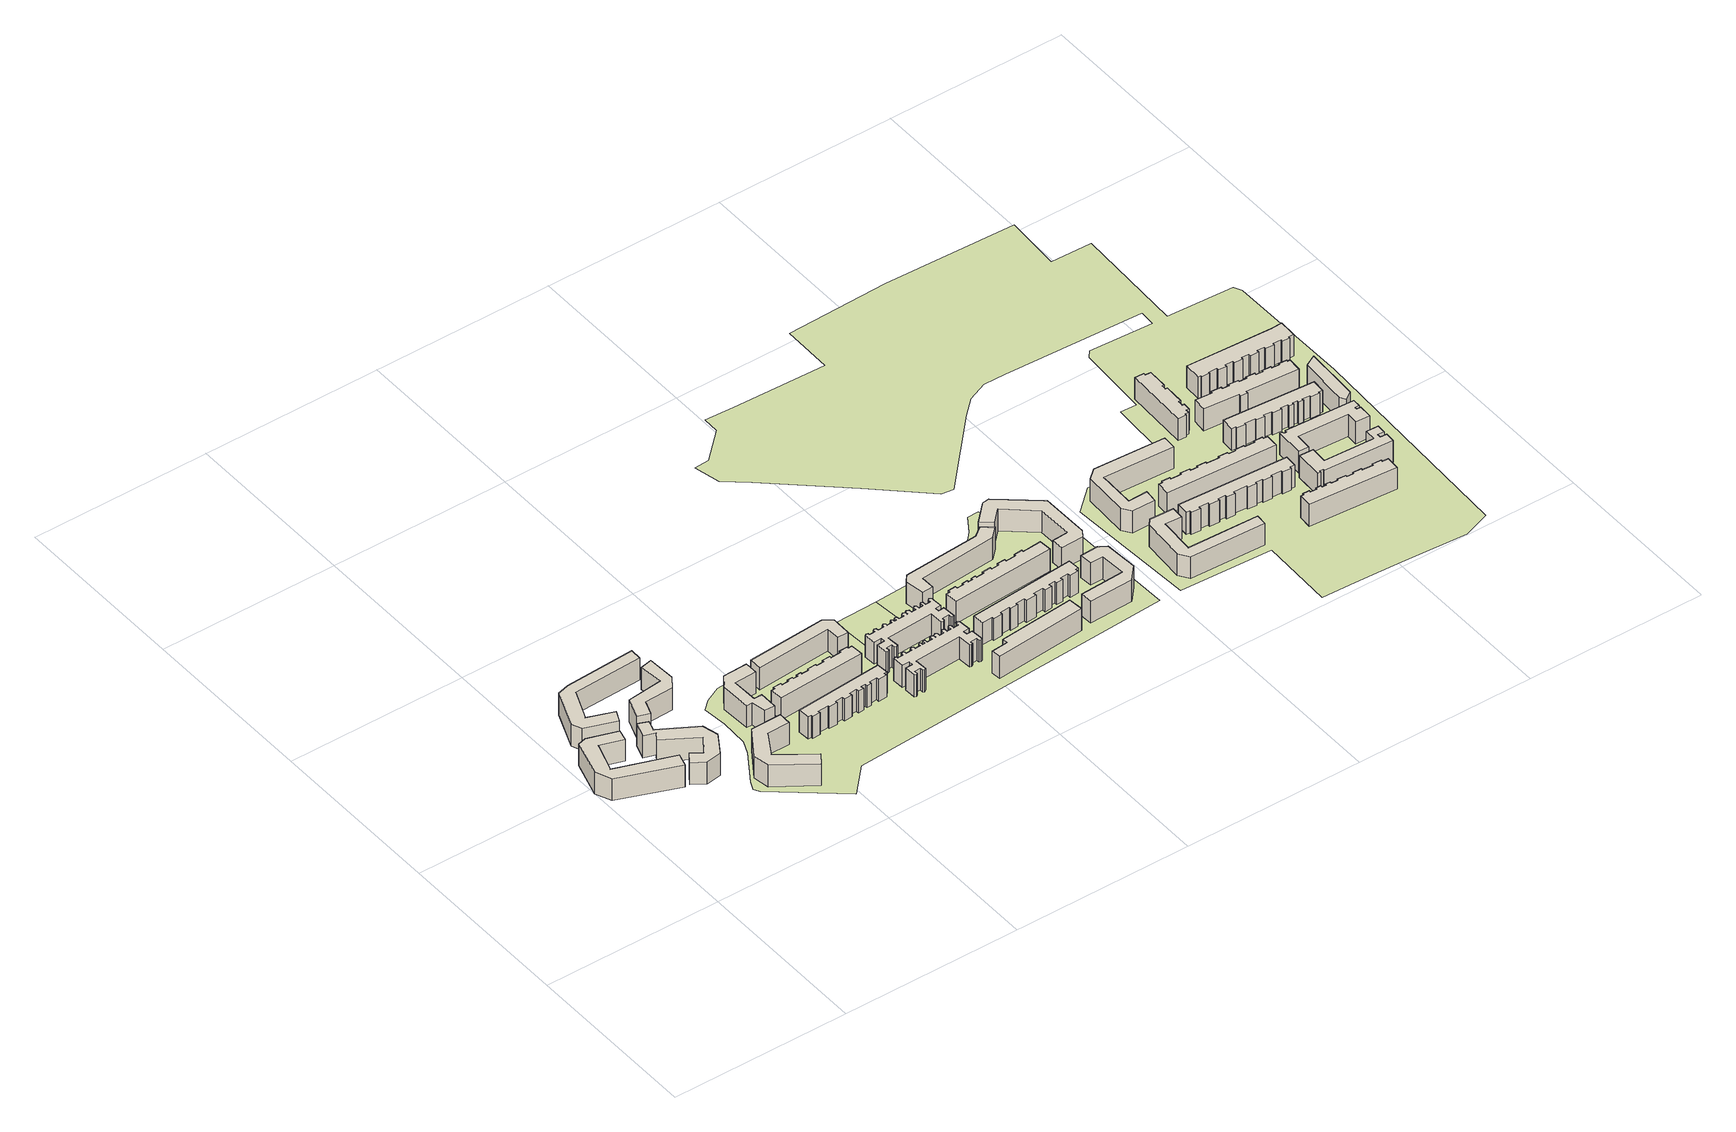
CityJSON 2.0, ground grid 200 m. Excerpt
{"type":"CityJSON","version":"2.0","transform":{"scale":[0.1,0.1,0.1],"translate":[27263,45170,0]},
"CityObjects":{
"building1":{"type":"Building","attributes":{"class":"1000","function":"1000","usage":"1000","roofType":"1000","measuredHeight":27,"storeysAboveGround":9,"storeysBelowGround":0,"landuse":"residential"},"geometry":[{"type":"Solid","lod":"1","boundaries":[[[[0,1,2,3]],[[3,2,4,5]],[[5,4,6,7]],[[7,6,8,9]],[[9,8,10,11]],[[11,10,12,13]],[[13,12,14,15]],[[15,14,16,17]],[[17,16,18,19]],[[19,18,1,0]],[[3,5,7,9,11,13,15,17,19,0]],[[1,18,16,14,12,10,8,6,4,2]]]]}]},
"building2":{"type":"Building","attributes":{"class":"1000","function":"1000","usage":"1000","roofType":"1000","measuredHeight":27,"storeysAboveGround":9,"storeysBelowGround":0,"landuse":"residential"},"geometry":[{"type":"Solid","lod":"1","boundaries":[[[[20,21,22,23]],[[23,22,24,25]],[[25,24,26,27]],[[27,26,28,29]],[[29,28,30,31]],[[31,30,32,33]],[[33,32,34,35]],[[35,34,36,37]],[[37,36,38,39]],[[39,38,40,41]],[[41,40,42,43]],[[43,42,44,45]],[[45,44,46,47]],[[47,46,21,20]],[[23,25,27,29,31,33,35,37,39,41,43,45,47,20]],[[21,46,44,42,40,38,36,34,32,30,28,26,24,22]]]]}]},
"building3":{"type":"Building","attributes":{"class":"1000","function":"1000","usage":"1000","roofType":"1000","measuredHeight":27,"storeysAboveGround":9,"storeysBelowGround":0,"landuse":"residential"},"geometry":[{"type":"Solid","lod":"1","boundaries":[[[[48,49,50,51]],[[51,50,52,53]],[[53,52,54,55]],[[55,54,56,57]],[[57,56,58,59]],[[59,58,60,61]],[[61,60,62,63]],[[63,62,64,65]],[[65,64,66,67]],[[67,66,49,48]],[[51,53,55,57,59,61,63,65,67,48]],[[49,66,64,62,60,58,56,54,52,50]]]]}]},
"building4":{"type":"Building","attributes":{"class":"1000","function":"1000","usage":"1000","roofType":"1000","measuredHeight":27,"storeysAboveGround":9,"storeysBelowGround":0,"landuse":"residential"},"geometry":[{"type":"Solid","lod":"1","boundaries":[[[[68,69,70,71]],[[71,70,72,73]],[[73,72,74,75]],[[75,74,76,77]],[[77,76,78,79]],[[79,78,80,81]],[[81,80,82,83]],[[83,82,84,85]],[[85,84,69,68]],[[71,73,75,77,79,81,83,85,68]],[[69,84,82,80,78,76,74,72,70]]]]}]},
"building5":{"type":"Building","attributes":{"class":"1000","function":"1000","usage":"1000","roofType":"1000","measuredHeight":27,"storeysAboveGround":9,"storeysBelowGround":0,"landuse":"residential"},"geometry":[{"type":"Solid","lod":"1","boundaries":[[[[86,87,88,89]],[[89,88,90,91]],[[91,90,92,93]],[[93,92,94,95]],[[95,94,96,97]],[[97,96,98,99]],[[99,98,100,101]],[[101,100,102,103]],[[103,102,87,86]],[[89,91,93,95,97,99,101,103,86]],[[87,102,100,98,96,94,92,90,88]]]]}]},
"building6":{"type":"Building","attributes":{"class":"1000","function":"1000","usage":"1000","roofType":"1000","measuredHeight":27,"storeysAboveGround":9,"storeysBelowGround":0,"landuse":"residential"},"geometry":[{"type":"Solid","lod":"1","boundaries":[[[[104,105,106,107]],[[107,106,108,109]],[[109,108,110,111]],[[111,110,112,113]],[[113,112,114,115]],[[115,114,116,117]],[[117,116,118,119]],[[119,118,120,121]],[[121,120,122,123]],[[123,122,124,125]],[[125,124,105,104]],[[107,109,111,113,115,117,119,121,123,125,104]],[[105,124,122,120,118,116,114,112,110,108,106]]]]}]},
"building7":{"type":"Building","attributes":{"class":"1000","function":"1000","usage":"1000","roofType":"1000","measuredHeight":27,"storeysAboveGround":9,"storeysBelowGround":0,"landuse":"residential"},"geometry":[{"type":"Solid","lod":"1","boundaries":[[[[126,127,128,129]],[[129,128,130,131]],[[131,130,132,133]],[[133,132,134,135]],[[135,134,136,137]],[[137,136,138,139]],[[139,138,140,141]],[[141,140,142,143]],[[143,142,144,145]],[[145,144,146,147]],[[147,146,148,149]],[[149,148,150,151]],[[151,150,152,153]],[[153,152,154,155]],[[155,154,156,157]],[[157,156,158,159]],[[159,158,160,161]],[[161,160,162,163]],[[163,162,164,165]],[[165,164,166,167]],[[167,166,168,169]],[[169,168,170,171]],[[171,170,172,173]],[[173,172,174,175]],[[175,174,176,177]],[[177,176,178,179]],[[179,178,180,181]],[[181,180,127,126]],[[129,131,133,135,137,139,141,143,145,147,149,151,153,155,157,159,161,163,165,167,169,171,173,175,177,179,181,126]],[[127,180,178,176,174,172,170,168,166,164,162,160,158,156,154,152,150,148,146,144,142,140,138,136,134,132,130,128]]]]}]},
"building8":{"type":"Building","attributes":{"class":"1000","function":"1000","usage":"1000","roofType":"1000","measuredHeight":27,"storeysAboveGround":9,"storeysBelowGround":0,"landuse":"residential"},"geometry":[{"type":"Solid","lod":"1","boundaries":[[[[182,183,184,185]],[[185,184,186,187]],[[187,186,188,189]],[[189,188,190,191]],[[191,190,192,193]],[[193,192,194,195]],[[195,194,196,197]],[[197,196,198,199]],[[199,198,200,201]],[[201,200,202,203]],[[203,202,204,205]],[[205,204,206,207]],[[207,206,208,209]],[[209,208,210,211]],[[211,210,212,213]],[[213,212,214,215]],[[215,214,216,217]],[[217,216,218,219]],[[219,218,220,221]],[[221,220,222,223]],[[223,222,224,225]],[[225,224,226,227]],[[227,226,228,229]],[[229,228,230,231]],[[231,230,232,233]],[[233,232,234,235]],[[235,234,236,237]],[[237,236,183,182]],[[185,187,189,191,193,195,197,199,201,203,205,207,209,211,213,215,217,219,221,223,225,227,229,231,233,235,237,182]],[[183,236,234,232,230,228,226,224,222,220,218,216,214,212,210,208,206,204,202,200,198,196,194,192,190,188,186,184]]]]}]},
"building9":{"type":"Building","attributes":{"class":"1000","function":"1000","usage":"1000","roofType":"1000","measuredHeight":27,"storeysAboveGround":9,"storeysBelowGround":0,"landuse":"residential"},"geometry":[{"type":"Solid","lod":"1","boundaries":[[[[238,239,240,241]],[[241,240,242,243]],[[243,242,244,245]],[[245,244,246,247]],[[247,246,248,249]],[[249,248,250,251]],[[251,250,239,238]],[[241,243,245,247,249,251,238]],[[239,250,248,246,244,242,240]]]]}]},
"building10":{"type":"Building","attributes":{"class":"1000","function":"1000","usage":"1000","roofType":"1000","measuredHeight":27,"storeysAboveGround":9,"storeysBelowGround":0,"landuse":"residential"},"geometry":[{"type":"Solid","lod":"1","boundaries":[[[[252,253,254,255]],[[255,254,256,257]],[[257,256,258,259]],[[259,258,260,261]],[[261,260,262,263]],[[263,262,264,265]],[[265,264,266,267]],[[267,266,268,269]],[[269,268,270,271]],[[271,270,272,273]],[[273,272,274,275]],[[275,274,276,277]],[[277,276,278,279]],[[279,278,280,281]],[[281,280,282,283]],[[283,282,284,285]],[[285,284,286,287]],[[287,286,288,289]],[[289,288,290,291]],[[291,290,292,293]],[[293,292,294,295]],[[295,294,296,297]],[[297,296,298,299]],[[299,298,300,301]],[[301,300,302,303]],[[303,302,304,305]],[[305,304,306,307]],[[307,306,308,309]],[[309,308,310,311]],[[311,310,312,313]],[[313,312,314,315]],[[315,314,316,317]],[[317,316,318,319]],[[319,318,320,321]],[[321,320,322,323]],[[323,322,324,325]],[[325,324,326,327]],[[327,326,328,329]],[[329,328,330,331]],[[331,330,332,333]],[[333,332,334,335]],[[335,334,336,337]],[[337,336,338,339]],[[339,338,340,341]],[[341,340,342,343]],[[343,342,344,345]],[[345,344,346,347]],[[347,346,348,349]],[[349,348,350,351]],[[351,350,352,353]],[[353,352,354,355]],[[355,354,356,357]],[[357,356,358,359]],[[359,358,360,361]],[[361,360,362,363]],[[363,362,364,365]],[[365,364,366,367]],[[367,366,368,369]],[[369,368,370,371]],[[371,370,372,373]],[[373,372,374,375]],[[375,374,376,377]],[[377,376,378,379]],[[379,378,380,381]],[[381,380,382,383]],[[383,382,384,385]],[[385,384,386,387]],[[387,386,388,389]],[[389,388,390,391]],[[391,390,392,393]],[[393,392,394,395]],[[395,394,396,397]],[[397,396,398,399]],[[399,398,253,252]],[[255,257,259,261,263,265,267,269,271,273,275,277,279,281,283,285,287,289,291,293,295,297,299,301,303,305,307,309,311,313,315,317,319,321,323,325,327,329,331,333,335,337,339,341,343,345,347,349,351,353,355,357,359,361,363,365,367,369,371,373,375,377,379,381,383,385,387,389,391,393,395,397,399,252]],[[253,398,396,394,392,390,388,386,384,382,380,378,376,374,372,370,368,366,364,362,360,358,356,354,352,350,348,346,344,342,340,338,336,334,332,330,328,326,324,322,320,318,316,314,312,310,308,306,304,302,300,298,296,294,292,290,288,286,284,282,280,278,276,274,272,270,268,266,264,262,260,258,256,254]]]]}]},
"building11":{"type":"Building","attributes":{"class":"1000","function":"1000","usage":"1000","roofType":"1000","measuredHeight":27,"storeysAboveGround":9,"storeysBelowGround":0,"landuse":"residential"},"geometry":[{"type":"Solid","lod":"1","boundaries":[[[[400,401,402,403]],[[403,402,404,405]],[[405,404,406,407]],[[407,406,408,409]],[[409,408,410,411]],[[411,410,412,413]],[[413,412,414,415]],[[415,414,416,417]],[[417,416,418,419]],[[419,418,420,421]],[[421,420,422,423]],[[423,422,424,425]],[[425,424,426,427]],[[427,426,428,429]],[[429,428,430,431]],[[431,430,432,433]],[[433,432,434,435]],[[435,434,436,437]],[[437,436,438,439]],[[439,438,440,441]],[[441,440,442,443]],[[443,442,444,445]],[[445,444,446,447]],[[447,446,448,449]],[[449,448,450,451]],[[451,450,452,453]],[[453,452,454,455]],[[455,454,456,457]],[[457,456,458,459]],[[459,458,460,461]],[[461,460,462,463]],[[463,462,464,465]],[[465,464,466,467]],[[467,466,468,469]],[[469,468,470,471]],[[471,470,472,473]],[[473,472,474,475]],[[475,474,476,477]],[[477,476,478,479]],[[479,478,480,481]],[[481,480,482,483]],[[483,482,484,485]],[[485,484,486,487]],[[487,486,488,489]],[[489,488,490,491]],[[491,490,492,493]],[[493,492,494,495]],[[495,494,496,497]],[[497,496,498,499]],[[499,498,500,501]],[[501,500,502,503]],[[503,502,504,505]],[[505,504,506,507]],[[507,506,508,509]],[[509,508,510,511]],[[511,510,512,513]],[[513,512,514,515]],[[515,514,516,517]],[[517,516,518,519]],[[519,518,520,521]],[[521,520,522,523]],[[523,522,524,525]],[[525,524,526,527]],[[527,526,528,529]],[[529,528,530,531]],[[531,530,532,533]],[[533,532,534,535]],[[535,534,536,537]],[[537,536,538,539]],[[539,538,540,541]],[[541,540,542,543]],[[543,542,544,545]],[[545,544,546,547]],[[547,546,401,400]],[[403,405,407,409,411,413,415,417,419,421,423,425,427,429,431,433,435,437,439,441,443,445,447,449,451,453,455,457,459,461,463,465,467,469,471,473,475,477,479,481,483,485,487,489,491,493,495,497,499,501,503,505,507,509,511,513,515,517,519,521,523,525,527,529,531,533,535,537,539,541,543,545,547,400]],[[401,546,544,542,540,538,536,534,532,530,528,526,524,522,520,518,516,514,512,510,508,506,504,502,500,498,496,494,492,490,488,486,484,482,480,478,476,474,472,470,468,466,464,462,460,458,456,454,452,450,448,446,444,442,440,438,436,434,432,430,428,426,424,422,420,418,416,414,412,410,408,406,404,402]]]]}]},
"building12":{"type":"Building","attributes":{"class":"1000","function":"1000","usage":"1000","roofType":"1000","measuredHeight":27,"storeysAboveGround":9,"storeysBelowGround":0,"landuse":"residential"},"geometry":[{"type":"Solid","lod":"1","boundaries":[[[[548,549,550,551]],[[551,550,552,553]],[[553,552,554,555]],[[555,554,556,557]],[[557,556,558,559]],[[559,558,549,548]],[[551,553,555,557,559,548]],[[549,558,556,554,552,550]]]]}]},
"building13":{"type":"Building","attributes":{"class":"1000","function":"1000","usage":"1000","roofType":"1000","measuredHeight":27,"storeysAboveGround":9,"storeysBelowGround":0,"landuse":"residential"},"geometry":[{"type":"Solid","lod":"1","boundaries":[[[[560,561,562,563]],[[563,562,564,565]],[[565,564,566,567]],[[567,566,568,569]],[[569,568,570,571]],[[571,570,572,573]],[[573,572,574,575]],[[575,574,576,577]],[[577,576,561,560]],[[563,565,567,569,571,573,575,577,560]],[[561,576,574,572,570,568,566,564,562]]]]}]},
"building14":{"type":"Building","attributes":{"class":"1000","function":"1000","usage":"1000","roofType":"1000","measuredHeight":27,"storeysAboveGround":9,"storeysBelowGround":0,"landuse":"residential"},"geometry":[{"type":"Solid","lod":"1","boundaries":[[[[578,579,580,581]],[[581,580,582,583]],[[583,582,584,585]],[[585,584,586,587]],[[587,586,588,589]],[[589,588,590,591]],[[591,590,592,593]],[[593,592,594,595]],[[595,594,596,597]],[[597,596,598,599]],[[599,598,600,601]],[[601,600,602,603]],[[603,602,604,605]],[[605,604,606,607]],[[607,606,608,609]],[[609,608,610,611]],[[611,610,612,613]],[[613,612,614,615]],[[615,614,616,617]],[[617,616,618,619]],[[619,618,620,621]],[[621,620,622,623]],[[623,622,624,625]],[[625,624,626,627]],[[627,626,628,629]],[[629,628,630,631]],[[631,630,632,633]],[[633,632,579,578]],[[581,583,585,587,589,591,593,595,597,599,601,603,605,607,609,611,613,615,617,619,621,623,625,627,629,631,633,578]],[[579,632,630,628,626,624,622,620,618,616,614,612,610,608,606,604,602,600,598,596,594,592,590,588,586,584,582,580]]]]}]},
"building15":{"type":"Building","attributes":{"class":"1000","function":"1000","usage":"1000","roofType":"1000","measuredHeight":27,"storeysAboveGround":9,"storeysBelowGround":0,"landuse":"residential"},"geometry":[{"type":"Solid","lod":"1","boundaries":[[[[634,635,636,637]],[[637,636,638,639]],[[639,638,640,641]],[[641,640,642,643]],[[643,642,644,645]],[[645,644,646,647]],[[647,646,648,649]],[[649,648,650,651]],[[651,650,652,653]],[[653,652,654,655]],[[655,654,656,657]],[[657,656,658,659]],[[659,658,660,661]],[[661,660,662,663]],[[663,662,664,665]],[[665,664,666,667]],[[667,666,668,669]],[[669,668,670,671]],[[671,670,672,673]],[[673,672,674,675]],[[675,674,676,677]],[[677,676,678,679]],[[679,678,680,681]],[[681,680,682,683]],[[683,682,684,685]],[[685,684,686,687]],[[687,686,688,689]],[[689,688,635,634]],[[637,639,641,643,645,647,649,651,653,655,657,659,661,663,665,667,669,671,673,675,677,679,681,683,685,687,689,634]],[[635,688,686,684,682,680,678,676,674,672,670,668,666,664,662,660,658,656,654,652,650,648,646,644,642,640,638,636]]]]}]},
"building16":{"type":"Building","attributes":{"class":"1000","function":"1000","usage":"1000","roofType":"1000","measuredHeight":27,"storeysAboveGround":9,"storeysBelowGround":0,"landuse":"residential"},"geometry":[{"type":"Solid","lod":"1","boundaries":[[[[690,691,692,693]],[[693,692,694,695]],[[695,694,696,697]],[[697,696,698,699]],[[699,698,700,701]],[[701,700,702,703]],[[703,702,704,705]],[[705,704,706,707]],[[707,706,708,709]],[[709,708,691,690]],[[693,695,697,699,701,703,705,707,709,690]],[[691,708,706,704,702,700,698,696,694,692]]]]}]},
"building17":{"type":"Building","attributes":{"class":"1000","function":"1000","usage":"1000","roofType":"1000","measuredHeight":27,"storeysAboveGround":9,"storeysBelowGround":0,"landuse":"residential"},"geometry":[{"type":"Solid","lod":"1","boundaries":[[[[710,711,712,713]],[[713,712,714,715]],[[715,714,716,717]],[[717,716,718,719]],[[719,718,720,721]],[[721,720,722,723]],[[723,722,724,725]],[[725,724,726,727]],[[727,726,728,729]],[[729,728,730,731]],[[731,730,732,733]],[[733,732,711,710]],[[713,715,717,719,721,723,725,727,729,731,733,710]],[[711,732,730,728,726,724,722,720,718,716,714,712]]]]}]},
"building18":{"type":"Building","attributes":{"class":"1000","function":"1000","usage":"1000","roofType":"1000","measuredHeight":27,"storeysAboveGround":9,"storeysBelowGround":0,"landuse":"residential"},"geometry":[{"type":"Solid","lod":"1","boundaries":[[[[734,735,736,737]],[[737,736,738,739]],[[739,738,740,741]],[[741,740,742,743]],[[743,742,744,745]],[[745,744,746,747]],[[747,746,748,749]],[[749,748,750,751]],[[751,750,752,753]],[[753,752,735,734]],[[737,739,741,743,745,747,749,751,753,734]],[[735,752,750,748,746,744,742,740,738,736]]]]}]},
"building19":{"type":"Building","attributes":{"class":"1000","function":"1000","usage":"1000","roofType":"1000","measuredHeight":27,"storeysAboveGround":9,"storeysBelowGround":0,"landuse":"residential"},"geometry":[{"type":"Solid","lod":"1","boundaries":[[[[754,755,756,757]],[[757,756,758,759]],[[759,758,760,761]],[[761,760,762,763]],[[763,762,764,765]],[[765,764,766,767]],[[767,766,768,769]],[[769,768,770,771]],[[771,770,772,773]],[[773,772,755,754]],[[757,759,761,763,765,767,769,771,773,754]],[[755,772,770,768,766,764,762,760,758,756]]]]}]},
"building20":{"type":"Building","attributes":{"class":"1000","function":"1000","usage":"1000","roofType":"1000","measuredHeight":27,"storeysAboveGround":9,"storeysBelowGround":0,"landuse":"residential"},"geometry":[{"type":"Solid","lod":"1","boundaries":[[[[774,775,776,777]],[[777,776,778,779]],[[779,778,780,781]],[[781,780,782,783]],[[783,782,784,785]],[[785,784,786,787]],[[787,786,788,789]],[[789,788,790,791]],[[791,790,792,793]],[[793,792,794,795]],[[795,794,796,797]],[[797,796,798,799]],[[799,798,800,801]],[[801,800,802,803]],[[803,802,804,805]],[[805,804,806,807]],[[807,806,808,809]],[[809,808,810,811]],[[811,810,812,813]],[[813,812,814,815]],[[815,814,816,817]],[[817,816,818,819]],[[819,818,820,821]],[[821,820,822,823]],[[823,822,824,825]],[[825,824,826,827]],[[827,826,828,829]],[[829,828,775,774]],[[777,779,781,783,785,787,789,791,793,795,797,799,801,803,805,807,809,811,813,815,817,819,821,823,825,827,829,774]],[[775,828,826,824,822,820,818,816,814,812,810,808,806,804,802,800,798,796,794,792,790,788,786,784,782,780,778,776]]]]}]},
"building21":{"type":"Building","attributes":{"class":"1000","function":"1000","usage":"1000","roofType":"1000","measuredHeight":27,"storeysAboveGround":9,"storeysBelowGround":0,"landuse":"residential"},"geometry":[{"type":"Solid","lod":"1","boundaries":[[[[830,831,832,833]],[[833,832,834,835]],[[835,834,836,837]],[[837,836,838,839]],[[839,838,840,841]],[[841,840,842,843]],[[843,842,844,845]],[[845,844,846,847]],[[847,846,848,849]],[[849,848,850,851]],[[851,850,852,853]],[[853,852,854,855]],[[855,854,856,857]],[[857,856,858,859]],[[859,858,860,861]],[[861,860,862,863]],[[863,862,864,865]],[[865,864,866,867]],[[867,866,868,869]],[[869,868,870,871]],[[871,870,872,873]],[[873,872,874,875]],[[875,874,876,877]],[[877,876,878,879]],[[879,878,880,881]],[[881,880,882,883]],[[883,882,884,885]],[[885,884,831,830]],[[833,835,837,839,841,843,845,847,849,851,853,855,857,859,861,863,865,867,869,871,873,875,877,879,881,883,885,830]],[[831,884,882,880,878,876,874,872,870,868,866,864,862,860,858,856,854,852,850,848,846,844,842,840,838,836,834,832]]]]}]},
"building22":{"type":"Building","attributes":{"class":"1000","function":"1000","usage":"1000","roofType":"1000","measuredHeight":27,"storeysAboveGround":9,"storeysBelowGround":0,"landuse":"residential"},"geometry":[{"type":"Solid","lod":"1","boundaries":[[[[886,887,888,889]],[[889,888,890,891]],[[891,890,892,893]],[[893,892,894,895]],[[895,894,896,897]],[[897,896,898,899]],[[899,898,900,901]],[[901,900,902,903]],[[903,902,904,905]],[[905,904,906,907]],[[907,906,908,909]],[[909,908,910,911]],[[911,910,912,913]],[[913,912,914,915]],[[915,914,916,917]],[[917,916,918,919]],[[919,918,920,921]],[[921,920,887,886]],[[889,891,893,895,897,899,901,903,905,907,909,911,913,915,917,919,921,886]],[[887,920,918,916,914,912,910,908,906,904,902,900,898,896,894,892,890,888]]]]}]},
"building23":{"type":"Building","attributes":{"class":"1000","function":"1000","usage":"1000","roofType":"1000","measuredHeight":27,"storeysAboveGround":9,"storeysBelowGround":0,"landuse":"residential"},"geometry":[{"type":"Solid","lod":"1","boundaries":[[[[922,923,924,925]],[[925,924,926,927]],[[927,926,928,929]],[[929,928,930,931]],[[931,930,932,933]],[[933,932,934,935]],[[935,934,936,937]],[[937,936,938,939]],[[939,938,940,941]],[[941,940,942,943]],[[943,942,944,945]],[[945,944,946,947]],[[947,946,948,949]],[[949,948,950,951]],[[951,950,952,953]],[[953,952,954,955]],[[955,954,956,957]],[[957,956,958,959]],[[959,958,960,961]],[[961,960,962,963]],[[963,962,964,965]],[[965,964,966,967]],[[967,966,968,969]],[[969,968,970,971]],[[971,970,972,973]],[[973,972,974,975]],[[975,974,976,977]],[[977,976,923,922]],[[925,927,929,931,933,935,937,939,941,943,945,947,949,951,953,955,957,959,961,963,965,967,969,971,973,975,977,922]],[[923,976,974,972,970,968,966,964,962,960,958,956,954,952,950,948,946,944,942,940,938,936,934,932,930,928,926,924]]]]}]},
"building24":{"type":"Building","attributes":{"class":"1000","function":"1000","usage":"1000","roofType":"1000","measuredHeight":27,"storeysAboveGround":9,"storeysBelowGround":0,"landuse":"residential"},"geometry":[{"type":"Solid","lod":"1","boundaries":[[[[978,979,980,981]],[[981,980,982,983]],[[983,982,984,985]],[[985,984,986,987]],[[987,986,988,989]],[[989,988,990,991]],[[991,990,992,993]],[[993,992,994,995]],[[995,994,996,997]],[[997,996,998,999]],[[999,998,1000,1001]],[[1001,1000,1002,1003]],[[1003,1002,1004,1005]],[[1005,1004,1006,1007]],[[1007,1006,1008,1009]],[[1009,1008,979,978]],[[981,983,985,987,989,991,993,995,997,999,1001,1003,1005,1007,1009,978]],[[979,1008,1006,1004,1002,1000,998,996,994,992,990,988,986,984,982,980]]]]}]},
"building25":{"type":"Building","attributes":{"class":"1000","function":"1000","usage":"1000","roofType":"1000","measuredHeight":27,"storeysAboveGround":9,"storeysBelowGround":0,"landuse":"residential"},"geometry":[{"type":"Solid","lod":"1","boundaries":[[[[1010,1011,1012,1013]],[[1013,1012,1014,1015]],[[1015,1014,1016,1017]],[[1017,1016,1018,1019]],[[1019,1018,1020,1021]],[[1021,1020,1022,1023]],[[1023,1022,1024,1025]],[[1025,1024,1026,1027]],[[1027,1026,1028,1029]],[[1029,1028,1030,1031]],[[1031,1030,1032,1033]],[[1033,1032,1034,1035]],[[1035,1034,1036,1037]],[[1037,1036,1038,1039]],[[1039,1038,1040,1041]],[[1041,1040,1042,1043]],[[1043,1042,1044,1045]],[[1045,1044,1046,1047]],[[1047,1046,1048,1049]],[[1049,1048,1050,1051]],[[1051,1050,1052,1053]],[[1053,1052,1054,1055]],[[1055,1054,1056,1057]],[[1057,1056,1058,1059]],[[1059,1058,1060,1061]],[[1061,1060,1062,1063]],[[1063,1062,1064,1065]],[[1065,1064,1011,1010]],[[1013,1015,1017,1019,1021,1023,1025,1027,1029,1031,1033,1035,1037,1039,1041,1043,1045,1047,1049,1051,1053,1055,1057,1059,1061,1063,1065,1010]],[[1011,1064,1062,1060,1058,1056,1054,1052,1050,1048,1046,1044,1042,1040,1038,1036,1034,1032,1030,1028,1026,1024,1022,1020,1018,1016,1014,1012]]]]}]},
"building26":{"type":"Building","attributes":{"class":"1000","function":"1000","usage":"1000","roofType":"1000","measuredHeight":27,"storeysAboveGround":9,"storeysBelowGround":0,"landuse":"residential"},"geometry":[{"type":"Solid","lod":"1","boundaries":[[[[1066,1067,1068,1069]],[[1069,1068,1070,1071]],[[1071,1070,1072,1073]],[[1073,1072,1074,1075]],[[1075,1074,1076,1077]],[[1077,1076,1078,1079]],[[1079,1078,1080,1081]],[[1081,1080,1082,1083]],[[1083,1082,1084,1085]],[[1085,1084,1086,1087]],[[1087,1086,1088,1089]],[[1089,1088,1090,1091]],[[1091,1090,1092,1093]],[[1093,1092,1094,1095]],[[1095,1094,1096,1097]],[[1097,1096,1067,1066]],[[1069,1071,1073,1075,1077,1079,1081,1083,1085,1087,1089,1091,1093,1095,1097,1066]],[[1067,1096,1094,1092,1090,1088,1086,1084,1082,1080,1078,1076,1074,1072,1070,1068]]]]}]},
"building27":{"type":"Building","attributes":{"class":"1000","function":"1000","usage":"1000","roofType":"1000","measuredHeight":27,"storeysAboveGround":9,"storeysBelowGround":0,"landuse":"residential"},"geometry":[{"type":"Solid","lod":"1","boundaries":[[[[1098,1099,1100,1101]],[[1101,1100,1102,1103]],[[1103,1102,1104,1105]],[[1105,1104,1106,1107]],[[1107,1106,1108,1109]],[[1109,1108,1110,1111]],[[1111,1110,1112,1113]],[[1113,1112,1114,1115]],[[1115,1114,1116,1117]],[[1117,1116,1118,1119]],[[1119,1118,1120,1121]],[[1121,1120,1122,1123]],[[1123,1122,1124,1125]],[[1125,1124,1126,1127]],[[1127,1126,1128,1129]],[[1129,1128,1130,1131]],[[1131,1130,1132,1133]],[[1133,1132,1134,1135]],[[1135,1134,1136,1137]],[[1137,1136,1138,1139]],[[1139,1138,1140,1141]],[[1141,1140,1142,1143]],[[1143,1142,1144,1145]],[[1145,1144,1146,1147]],[[1147,1146,1148,1149]],[[1149,1148,1150,1151]],[[1151,1150,1152,1153]],[[1153,1152,1099,1098]],[[1101,1103,1105,1107,1109,1111,1113,1115,1117,1119,1121,1123,1125,1127,1129,1131,1133,1135,1137,1139,1141,1143,1145,1147,1149,1151,1153,1098]],[[1099,1152,1150,1148,1146,1144,1142,1140,1138,1136,1134,1132,1130,1128,1126,1124,1122,1120,1118,1116,1114,1112,1110,1108,1106,1104,1102,1100]]]]}]},
"building28":{"type":"Building","attributes":{"class":"1000","function":"1000","usage":"1000","roofType":"1000","measuredHeight":27,"storeysAboveGround":9,"storeysBelowGround":0,"landuse":"residential"},"geometry":[{"type":"Solid","lod":"1","boundaries":[[[[1154,1155,1156,1157]],[[1157,1156,1158,1159]],[[1159,1158,1160,1161]],[[1161,1160,1162,1163]],[[1163,1162,1164,1165]],[[1165,1164,1166,1167]],[[1167,1166,1168,1169]],[[1169,1168,1170,1171]],[[1171,1170,1172,1173]],[[1173,1172,1174,1175]],[[1175,1174,1176,1177]],[[1177,1176,1178,1179]],[[1179,1178,1180,1181]],[[1181,1180,1182,1183]],[[1183,1182,1184,1185]],[[1185,1184,1186,1187]],[[1187,1186,1188,1189]],[[1189,1188,1190,1191]],[[1191,1190,1192,1193]],[[1193,1192,1194,1195]],[[1195,1194,1196,1197]],[[1197,1196,1198,1199]],[[1199,1198,1200,1201]],[[1201,1200,1202,1203]],[[1203,1202,1204,1205]],[[1205,1204,1206,1207]],[[1207,1206,1208,1209]],[[1209,1208,1210,1211]],[[1211,1210,1155,1154]],[[1157,1159,1161,1163,1165,1167,1169,1171,1173,1175,1177,1179,1181,1183,1185,1187,1189,1191,1193,1195,1197,1199,1201,1203,1205,1207,1209,1211,1154]],[[1155,1210,1208,1206,1204,1202,1200,1198,1196,1194,1192,1190,1188,1186,1184,1182,1180,1178,1176,1174,1172,1170,1168,1166,1164,1162,1160,1158,1156]]]]}]},
"building29":{"type":"Building","attributes":{"class":"1000","function":"1000","usage":"1000","roofType":"1000","measuredHeight":27,"storeysAboveGround":9,"storeysBelowGround":0,"landuse":"residential"},"geometry":[{"type":"Solid","lod":"1","boundaries":[[[[1212,1213,1214,1215]],[[1215,1214,1216,1217]],[[1217,1216,1218,1219]],[[1219,1218,1220,1221]],[[1221,1220,1213,1212]],[[1215,1217,1219,1221,1212]],[[1213,1220,1218,1216,1214]]]]}]},
"landuse1":{"type":"LandUse","attributes":{"function":"1040","plot_ratio":2.8,"plot_area":74609.59,"landuse":"residential"},"geometry":[{"type":"MultiSurface","lod":"1","boundaries":[[[1222,1223,1224,1225,1226,1227,1228,1229,1230,1231,1232,1233,1234,1235,1236,1237,1238,1239,1240,1241,1242,1243,1244,1245,1246]]]}]},
"landuse2":{"type":"LandUse","attributes":{"function":"1040","plot_area":2394.99,"landuse":"civic"},"geometry":[{"type":"MultiSurface","lod":"1","boundaries":[[[1246,1222,1223,1224]]]}]},
"landuse3":{"type":"LandUse","attributes":{"function":"1040","plot_ratio":2.8,"plot_area":176269.84,"landuse":"residential"},"geometry":[{"type":"MultiSurface","lod":"1","boundaries":[[[1247,1248,1249,1250,1251,1252,1253,1254,1255,1256,1257,1258,1259,1260,1261,1262,1263,1264,1265,1266,1267,1268,1269,1270,1271,1272,1273,1274,1275,1276,1277,1278,1279,1280,1281,1282,1283,1284,1285,1286,1287]]]}]}
},
"vertices":[
[544,2257,0],[544,2257,270],[511,2130,270],[511,2130,0],[257,2213,270],[257,2213,0],[147,1872,270],[147,1872,0],[785,1649,270],[785,1649,0],[741,1501,270],[741,1501,0],[75,1751,270],[75,1751,0],[1,1926,270],[1,1926,0],[126,2338,270],[126,2338,0],[219,2362,270],[219,2362,0],
[875,1614,0],[875,1614,270],[985,1537,270],[985,1537,0],[1114,1715,270],[1114,1715,0],[744,1946,270],[744,1946,0],[798,2026,270],[798,2026,0],[669,2068,270],[669,2068,0],[732,2245,270],[732,2245,0],[842,2201,270],[842,2201,0],[804,2083,270],[804,2083,0],[1204,1846,270],[1204,1846,0],[1248,1670,270],[1248,1670,0],[1102,1436,270],[1102,1436,0],[932,1409,270],[932,1409,0],[794,1498,270],[794,1498,0],
[684,2500,0],[684,2500,270],[624,2373,270],[624,2373,0],[281,2492,270],[281,2492,0],[233,2604,270],[233,2604,0],[410,3029,270],[410,3029,0],[540,3067,270],[540,3067,0],[1320,3108,270],[1320,3108,0],[1317,2978,270],[1317,2978,0],[543,2945,270],[543,2945,0],[400,2602,270],[400,2602,0],
[794,2328,0],[794,2328,270],[878,2560,270],[878,2560,0],[1275,2602,270],[1275,2602,0],[1248,2862,270],[1248,2862,0],[1380,2892,270],[1380,2892,0],[1395,2581,270],[1395,2581,0],[1305,2453,270],[1305,2453,0],[983,2442,270],[983,2442,0],[923,2281,270],[923,2281,0],
[1887,1543,0],[1887,1543,270],[1884,1400,270],[1884,1400,0],[1633,1398,270],[1633,1398,0],[1478,1139,270],[1478,1139,0],[1854,867,270],[1854,867,0],[1771,749,270],[1771,749,0],[1365,1033,270],[1365,1033,0],[1335,1211,270],[1335,1211,0],[1549,1540,270],[1549,1540,0],
[1919,1676,0],[1919,1676,270],[1803,1676,270],[1803,1676,0],[1773,1833,270],[1773,1833,0],[1711,1831,270],[1711,1831,0],[1696,2168,270],[1696,2168,0],[1794,2305,270],[1794,2305,0],[2066,2314,270],[2066,2314,0],[2069,2171,270],[2069,2171,0],[1821,2160,270],[1821,2160,0],[1827,1875,270],[1827,1875,0],[1919,1875,270],[1919,1875,0],
[2732,1409,0],[2732,1409,270],[2735,1376,270],[2735,1376,0],[2675,1371,270],[2675,1371,0],[2672,1404,270],[2672,1404,0],[2589,1398,270],[2589,1398,0],[2592,1367,270],[2592,1367,0],[2500,1360,270],[2500,1360,0],[2498,1391,270],[2498,1391,0],[2414,1384,270],[2414,1384,0],[2416,1364,270],[2416,1364,0],[2320,1357,270],[2320,1357,0],[2319,1377,270],[2319,1377,0],[2200,1367,270],[2200,1367,0],[2202,1345,270],[2202,1345,0],[2113,1338,270],[2113,1338,0],[2111,1360,270],[2111,1360,0],[2076,1357,270],[2076,1357,0],[2066,1487,270],[2066,1487,0],[3042,1564,270],[3042,1564,0],[3052,1434,270],[3052,1434,0],[3019,1432,270],[3019,1432,0],[3021,1398,270],[3021,1398,0],[2925,1391,270],[2925,1391,0],[2922,1424,270],[2922,1424,0],[2834,1417,270],[2834,1417,0],[2836,1389,270],[2836,1389,0],[2783,1385,270],[2783,1385,0],[2780,1413,270],[2780,1413,0],
[2874,1920,0],[2874,1920,270],[2872,1939,270],[2872,1939,0],[2966,1945,270],[2966,1945,0],[2967,1925,270],[2967,1925,0],[3011,1928,270],[3011,1928,0],[3020,1790,270],[3020,1790,0],[2036,1726,270],[2036,1726,0],[2026,1869,270],[2026,1869,0],[2068,1872,270],[2068,1872,0],[2066,1896,270],[2066,1896,0],[2156,1901,270],[2156,1901,0],[2158,1877,270],[2158,1877,0],[2236,1882,270],[2236,1882,0],[2235,1900,270],[2235,1900,0],[2294,1904,270],[2294,1904,0],[2296,1885,270],[2296,1885,0],[2347,1888,270],[2347,1888,0],[2345,1907,270],[2345,1907,0],[2397,1910,270],[2397,1910,0],[2399,1891,270],[2399,1891,0],[2484,1896,270],[2484,1896,0],[2483,1915,270],[2483,1915,0],[2580,1921,270],[2580,1921,0],[2581,1902,270],[2581,1902,0],[2666,1907,270],[2666,1907,0],[2665,1930,270],[2665,1930,0],[2755,1935,270],[2755,1935,0],[2757,1912,270],[2757,1912,0],
[2131,2331,0],[2131,2331,270],[3006,2394,270],[3006,2394,0],[3101,2328,270],[3101,2328,0],[3099,2106,270],[3099,2106,0],[2974,2104,270],[2974,2104,0],[2972,2255,270],[2972,2255,0],[2128,2192,270],[2128,2192,0],
[3313,1563,0],[3313,1563,270],[3334,1575,270],[3334,1575,0],[3355,1565,270],[3355,1565,0],[3356,1541,270],[3356,1541,0],[3427,1546,270],[3427,1546,0],[3425,1567,270],[3425,1567,0],[3445,1580,270],[3445,1580,0],[3465,1570,270],[3465,1570,0],[3467,1546,270],[3467,1546,0],[3525,1550,270],[3525,1550,0],[3524,1573,270],[3524,1573,0],[3538,1585,270],[3538,1585,0],[3554,1575,270],[3554,1575,0],[3555,1551,270],[3555,1551,0],[3580,1552,270],[3580,1552,0],[3578,1583,270],[3578,1583,0],[3593,1591,270],[3593,1591,0],[3608,1585,270],[3608,1585,0],[3610,1553,270],[3610,1553,0],[3669,1557,270],[3669,1557,0],[3667,1588,270],[3667,1588,0],[3688,1599,270],[3688,1599,0],[3710,1591,270],[3710,1591,0],[3712,1558,270],[3712,1558,0],[3717,1559,270],[3717,1559,0],[3715,1592,270],[3715,1592,0],[3736,1605,270],[3736,1605,0],[3759,1595,270],[3759,1595,0],[3762,1560,270],[3762,1560,0],[3811,1564,270],[3811,1564,0],[3809,1598,270],[3809,1598,0],[3829,1610,270],[3829,1610,0],[3850,1601,270],[3850,1601,0],[3852,1565,270],[3852,1565,0],[3899,1568,270],[3899,1568,0],[3897,1607,270],[3897,1607,0],[3913,1618,270],[3913,1618,0],[3930,1609,270],[3930,1609,0],[3932,1568,270],[3932,1568,0],[3988,1572,270],[3988,1572,0],[3986,1600,270],[3986,1600,0],[4006,1617,270],[4006,1617,0],[4028,1603,270],[4028,1603,0],[4037,1470,270],[4037,1470,0],[3971,1465,270],[3971,1465,0],[3974,1422,270],[3974,1422,0],[4040,1426,270],[4040,1426,0],[4050,1281,270],[4050,1281,0],[4033,1272,270],[4033,1272,0],[4014,1278,270],[4014,1278,0],[4012,1313,270],[4012,1313,0],[3935,1308,270],[3935,1308,0],[3937,1282,270],[3937,1282,0],[3921,1272,270],[3921,1272,0],[3901,1280,270],[3901,1280,0],[3891,1428,270],[3891,1428,0],[3363,1393,270],[3363,1393,0],[3372,1257,270],[3372,1257,0],[3352,1244,270],[3352,1244,0],[3332,1254,270],[3332,1254,0],[3330,1288,270],[3330,1288,0],[3266,1284,270],[3266,1284,0],[3268,1248,270],[3268,1248,0],[3251,1238,270],[3251,1238,0],[3230,1245,270],[3230,1245,0],[3224,1374,270],[3224,1374,0],[3306,1378,270],[3306,1378,0],[3304,1423,270],[3304,1423,0],[3221,1419,270],[3221,1419,0],[3215,1549,270],[3215,1549,0],[3234,1560,270],[3234,1560,0],[3251,1552,270],[3251,1552,0],[3252,1536,270],[3252,1536,0],[3315,1540,270],[3315,1540,0],
[3301,1986,0],[3301,1986,270],[3321,1998,270],[3321,1998,0],[3342,1989,270],[3342,1989,0],[3344,1965,270],[3344,1965,0],[3414,1969,270],[3414,1969,0],[3413,1991,270],[3413,1991,0],[3433,2003,270],[3433,2003,0],[3453,1993,270],[3453,1993,0],[3454,1970,270],[3454,1970,0],[3513,1974,270],[3513,1974,0],[3511,1997,270],[3511,1997,0],[3526,2008,270],[3526,2008,0],[3541,1999,270],[3541,1999,0],[3543,1974,270],[3543,1974,0],[3567,1976,270],[3567,1976,0],[3565,2006,270],[3565,2006,0],[3580,2014,270],[3580,2014,0],[3595,2008,270],[3595,2008,0],[3598,1977,270],[3598,1977,0],[3657,1981,270],[3657,1981,0],[3654,2012,270],[3654,2012,0],[3676,2022,270],[3676,2022,0],[3697,2014,270],[3697,2014,0],[3699,1982,270],[3699,1982,0],[3704,1982,270],[3704,1982,0],[3702,2016,270],[3702,2016,0],[3723,2028,270],[3723,2028,0],[3747,2019,270],[3747,2019,0],[3749,1984,270],[3749,1984,0],[3799,1987,270],[3799,1987,0],[3796,2022,270],[3796,2022,0],[3817,2034,270],[3817,2034,0],[3837,2025,270],[3837,2025,0],[3840,1988,270],[3840,1988,0],[3887,1991,270],[3887,1991,0],[3884,2031,270],[3884,2031,0],[3901,2042,270],[3901,2042,0],[3917,2033,270],[3917,2033,0],[3920,1992,270],[3920,1992,0],[3976,1996,270],[3976,1996,0],[3974,2023,270],[3974,2023,0],[3993,2040,270],[3993,2040,0],[4016,2026,270],[4016,2026,0],[4025,1893,270],[4025,1893,0],[3959,1889,270],[3959,1889,0],[3961,1845,270],[3961,1845,0],[4028,1850,270],[4028,1850,0],[4037,1704,270],[4037,1704,0],[4021,1696,270],[4021,1696,0],[4002,1702,270],[4002,1702,0],[4000,1737,270],[4000,1737,0],[3923,1732,270],[3923,1732,0],[3924,1706,270],[3924,1706,0],[3908,1696,270],[3908,1696,0],[3888,1703,270],[3888,1703,0],[3879,1851,270],[3879,1851,0],[3351,1817,270],[3351,1817,0],[3360,1680,270],[3360,1680,0],[3340,1668,270],[3340,1668,0],[3319,1678,270],[3319,1678,0],[3317,1712,270],[3317,1712,0],[3253,1708,270],[3253,1708,0],[3256,1672,270],[3256,1672,0],[3238,1661,270],[3238,1661,0],[3218,1669,270],[3218,1669,0],[3211,1798,270],[3211,1798,0],[3293,1802,270],[3293,1802,0],[3291,1847,270],[3291,1847,0],[3209,1843,270],[3209,1843,0],[3202,1973,270],[3202,1973,0],[3221,1984,270],[3221,1984,0],[3239,1976,270],[3239,1976,0],[3240,1960,270],[3240,1960,0],[3302,1964,270],[3302,1964,0],
[5037,1233,0],[5037,1233,270],[5052,1068,270],[5052,1068,0],[4026,977,270],[4026,977,0],[4016,1082,270],[4016,1082,0],[4205,1099,270],[4205,1099,0],[4200,1158,270],[4200,1158,0],
[4988,2574,0],[4988,2574,270],[5102,2483,270],[5102,2483,0],[4994,2379,270],[4994,2379,0],[4119,2305,270],[4119,2305,0],[4122,2151,270],[4122,2151,0],[3997,2142,270],[3997,2142,0],[3965,2359,270],[3965,2359,0],[4027,2432,270],[4027,2432,0],[4881,2492,270],[4881,2492,0],
[5016,1524,0],[5016,1524,270],[5019,1491,270],[5019,1491,0],[4938,1484,270],[4938,1484,0],[4935,1517,270],[4935,1517,0],[4825,1509,270],[4825,1509,0],[4827,1478,270],[4827,1478,0],[4709,1469,270],[4709,1469,0],[4706,1499,270],[4706,1499,0],[4605,1491,270],[4605,1491,0],[4606,1471,270],[4606,1471,0],[4519,1465,270],[4519,1465,0],[4517,1484,270],[4517,1484,0],[4409,1476,270],[4409,1476,0],[4411,1454,270],[4411,1454,0],[4304,1445,270],[4304,1445,0],[4303,1467,270],[4303,1467,0],[4190,1459,270],[4190,1459,0],[4180,1588,270],[4180,1588,0],[5367,1682,270],[5367,1682,0],[5377,1552,270],[5377,1552,0],[5344,1550,270],[5344,1550,0],[5347,1516,270],[5347,1516,0],[5250,1509,270],[5250,1509,0],[5247,1542,270],[5247,1542,0],[5159,1535,270],[5159,1535,0],[5161,1507,270],[5161,1507,0],[5087,1501,270],[5087,1501,0],[5085,1529,270],[5085,1529,0],
[5012,2046,0],[5012,2046,270],[5011,2065,270],[5011,2065,0],[5104,2071,270],[5104,2071,0],[5106,2051,270],[5106,2051,0],[5316,2065,270],[5316,2065,0],[5326,1927,270],[5326,1927,0],[4174,1852,270],[4174,1852,0],[4165,1995,270],[4165,1995,0],[4206,1998,270],[4206,1998,0],[4205,2022,270],[4205,2022,0],[4295,2028,270],[4295,2028,0],[4296,2003,270],[4296,2003,0],[4375,2008,270],[4375,2008,0],[4373,2026,270],[4373,2026,0],[4433,2030,270],[4433,2030,0],[4434,2011,270],[4434,2011,0],[4485,2015,270],[4485,2015,0],[4484,2034,270],[4484,2034,0],[4536,2037,270],[4536,2037,0],[4537,2017,270],[4537,2017,0],[4622,2023,270],[4622,2023,0],[4621,2041,270],[4621,2041,0],[4718,2048,270],[4718,2048,0],[4719,2028,270],[4719,2028,0],[4805,2034,270],[4805,2034,0],[4803,2056,270],[4803,2056,0],[4894,2062,270],[4894,2062,0],[4895,2038,270],[4895,2038,0],
[5179,1234,0],[5179,1234,270],[5669,1258,270],[5669,1258,0],[5651,1540,270],[5651,1540,0],[5510,1540,270],[5510,1540,0],[5498,1679,270],[5498,1679,0],[5701,1688,270],[5701,1688,0],[5785,1635,270],[5785,1635,0],[5809,1267,270],[5809,1267,0],[5675,1116,270],[5675,1116,0],[5181,1101,270],[5181,1101,0],
[5424,1875,0],[5424,1875,270],[5418,2009,270],[5418,2009,0],[5597,2021,270],[5597,2021,0],[5591,2411,270],[5591,2411,0],[5275,2678,270],[5275,2678,0],[5141,2542,270],[5141,2542,0],[5015,2634,270],[5015,2634,0],[5215,2835,270],[5215,2835,0],[5292,2844,270],[5292,2844,0],[5720,2495,270],[5720,2495,0],[5726,1958,270],[5726,1958,0],[5672,1881,270],[5672,1881,0],
[6596,1697,0],[6596,1697,270],[6585,1555,270],[6585,1555,0],[6403,1566,270],[6403,1566,0],[6373,1167,270],[6373,1167,0],[7164,1143,270],[7164,1143,0],[7155,1018,270],[7155,1018,0],[6314,1048,270],[6314,1048,0],[6236,1160,270],[6236,1160,0],[6275,1647,270],[6275,1647,0],[6329,1709,270],[6329,1709,0],
[7128,2403,0],[7128,2403,270],[6340,2441,270],[6340,2441,0],[6328,2038,270],[6328,2038,0],[6543,2041,270],[6543,2041,0],[6528,1896,270],[6528,1896,0],[6269,1899,270],[6269,1899,0],[6200,1994,270],[6200,1994,0],[6224,2504,270],[6224,2504,0],[6338,2599,270],[6338,2599,0],[7137,2557,270],[7137,2557,0],
[6667,1716,0],[6667,1716,270],[7886,1652,270],[7886,1652,0],[7879,1515,270],[7879,1515,0],[7826,1518,270],[7826,1518,0],[7825,1499,270],[7825,1499,0],[7726,1504,270],[7726,1504,0],[7727,1523,270],[7727,1523,0],[7612,1529,270],[7612,1529,0],[7611,1509,270],[7611,1509,0],[7511,1514,270],[7511,1514,0],[7512,1534,270],[7512,1534,0],[7436,1538,270],[7436,1538,0],[7435,1519,270],[7435,1519,0],[7337,1525,270],[7337,1525,0],[7338,1543,270],[7338,1543,0],[7192,1551,270],[7192,1551,0],[7190,1528,270],[7190,1528,0],[7094,1533,270],[7094,1533,0],[7095,1556,270],[7095,1556,0],[7015,1560,270],[7015,1560,0],[7014,1536,270],[7014,1536,0],[6906,1541,270],[6906,1541,0],[6907,1566,270],[6907,1566,0],[6802,1571,270],[6802,1571,0],[6801,1546,270],[6801,1546,0],[6694,1552,270],[6694,1552,0],[6696,1577,270],[6696,1577,0],[6659,1579,270],[6659,1579,0],
[7481,2020,0],[7481,2020,270],[7564,2015,270],[7564,2015,0],[7565,2030,270],[7565,2030,0],[7665,2025,270],[7665,2025,0],[7665,2010,270],[7665,2010,0],[7777,2004,270],[7777,2004,0],[7778,2023,270],[7778,2023,0],[7875,2018,270],[7875,2018,0],[7874,1999,270],[7874,1999,0],[7921,1997,270],[7921,1997,0],[7913,1849,270],[7913,1849,0],[6686,1914,270],[6686,1914,0],[6694,2061,270],[6694,2061,0],[6742,2059,270],[6742,2059,0],[6743,2078,270],[6743,2078,0],[6833,2073,270],[6833,2073,0],[6832,2054,270],[6832,2054,0],[6950,2048,270],[6950,2048,0],[6951,2069,270],[6951,2069,0],[7057,2063,270],[7057,2063,0],[7055,2042,270],[7055,2042,0],[7137,2038,270],[7137,2038,0],[7138,2055,270],[7138,2055,0],[7238,2050,270],[7238,2050,0],[7237,2033,270],[7237,2033,0],[7380,2025,270],[7380,2025,0],[7381,2044,270],[7381,2044,0],[7482,2038,270],[7482,2038,0],
[7429,3417,0],[7429,3417,270],[7534,3413,270],[7534,3413,0],[7533,3388,270],[7533,3388,0],[7595,3385,270],[7595,3385,0],[7586,3165,270],[7586,3165,0],[7564,3166,270],[7564,3166,0],[7562,3115,270],[7562,3115,0],[7584,3114,270],[7584,3114,0],[7575,2893,270],[7575,2893,0],[7552,2894,270],[7552,2894,0],[7550,2833,270],[7550,2833,0],[7573,2832,270],[7573,2832,0],[7569,2751,270],[7569,2751,0],[7536,2753,270],[7536,2753,0],[7534,2715,270],[7534,2715,0],[7496,2716,270],[7496,2716,0],[7495,2696,270],[7495,2696,0],[7400,2700,270],[7400,2700,0],
[7946,1111,0],[7946,1111,270],[7947,1130,270],[7947,1130,0],[8000,1126,270],[8000,1126,0],[7999,1108,270],[7999,1108,0],[8074,1103,270],[8074,1103,0],[8075,1119,270],[8075,1119,0],[8174,1113,270],[8174,1113,0],[8173,1096,270],[8173,1096,0],[8247,1091,270],[8247,1091,0],[8249,1109,270],[8249,1109,0],[8347,1102,270],[8347,1102,0],[8345,1085,270],[8345,1085,0],[8469,1076,270],[8469,1076,0],[8471,1097,270],[8471,1097,0],[8571,1090,270],[8571,1090,0],[8569,1070,270],[8569,1070,0],[8636,1065,270],[8636,1065,0],[8626,916,270],[8626,916,0],[7650,982,270],[7650,982,0],[7660,1131,270],[7660,1131,0],[7692,1128,270],[7692,1128,0],[7693,1147,270],[7693,1147,0],[7767,1142,270],[7767,1142,0],[7766,1124,270],[7766,1124,0],[7838,1119,270],[7838,1119,0],[7840,1138,270],[7840,1138,0],[7899,1134,270],[7899,1134,0],[7897,1115,270],[7897,1115,0],
[7993,1599,0],[7993,1599,270],[8150,1591,270],[8150,1591,0],[8140,1406,270],[8140,1406,0],[8696,1379,270],[8696,1379,0],[8702,1503,270],[8702,1503,0],[8839,1496,270],[8839,1496,0],[8834,1395,270],[8834,1395,0],[8760,1399,270],[8760,1399,0],[8758,1360,270],[8758,1360,0],[8832,1356,270],[8832,1356,0],[8826,1247,270],[8826,1247,0],[8053,1286,270],[8053,1286,0],[8054,1308,270],[8054,1308,0],[8014,1310,270],[8014,1310,0],[8013,1288,270],[8013,1288,0],[7977,1289,270],[7977,1289,0],
[8583,2225,0],[8583,2225,270],[8501,2231,270],[8501,2231,0],[8500,2211,270],[8500,2211,0],[8445,2215,270],[8445,2215,0],[8446,2234,270],[8446,2234,0],[8394,2238,270],[8394,2238,0],[8393,2218,270],[8393,2218,0],[8340,2222,270],[8340,2222,0],[8341,2242,270],[8341,2242,0],[8261,2247,270],[8261,2247,0],[8260,2229,270],[8260,2229,0],[8158,2236,270],[8158,2236,0],[8159,2254,270],[8159,2254,0],[8074,2260,270],[8074,2260,0],[8073,2242,270],[8073,2242,0],[7976,2249,270],[7976,2249,0],[7977,2267,270],[7977,2267,0],[7862,2274,270],[7862,2274,0],[7861,2258,270],[7861,2258,0],[7761,2265,270],[7761,2265,0],[7762,2281,270],[7762,2281,0],[7717,2284,270],[7717,2284,0],[7728,2432,270],[7728,2432,0],[8737,2363,270],[8737,2363,0],[8726,2215,270],[8726,2215,0],[8685,2218,270],[8685,2218,0],[8684,2202,270],[8684,2202,0],[8582,2209,270],[8582,2209,0],
[8139,1645,0],[8139,1645,270],[8026,1651,270],[8026,1651,0],[8043,1970,270],[8043,1970,0],[8069,1968,270],[8069,1968,0],[8068,1944,270],[8068,1944,0],[8105,1942,270],[8105,1942,0],[8107,1967,270],[8107,1967,0],[8877,1927,270],[8877,1927,0],[8872,1834,270],[8872,1834,0],[8824,1837,270],[8824,1837,0],[8823,1813,270],[8823,1813,0],[8871,1811,270],[8871,1811,0],[8863,1660,270],[8863,1660,0],[8704,1668,270],[8704,1668,0],[8711,1796,270],[8711,1796,0],[8149,1825,270],[8149,1825,0],
[8069,2638,0],[8069,2638,270],[7677,2666,270],[7677,2666,0],[7689,2822,270],[7689,2822,0],[7877,2808,270],[7877,2808,0],[7879,2829,270],[7879,2829,0],[7992,2821,270],[7992,2821,0],[7991,2800,270],[7991,2800,0],[8069,2794,270],[8069,2794,0],[8070,2813,270],[8070,2813,0],[8181,2804,270],[8181,2804,0],[8180,2786,270],[8180,2786,0],[8263,2780,270],[8263,2780,0],[8264,2801,270],[8264,2801,0],[8365,2793,270],[8365,2793,0],[8364,2773,270],[8364,2773,0],[8445,2767,270],[8445,2767,0],[8446,2784,270],[8446,2784,0],[8541,2777,270],[8541,2777,0],[8540,2760,270],[8540,2760,0],[8626,2754,270],[8626,2754,0],[8627,2770,270],[8627,2770,0],[8717,2763,270],[8717,2763,0],[8716,2747,270],[8716,2747,0],[8742,2745,270],[8742,2745,0],[8731,2590,270],[8731,2590,0],[8145,2632,270],[8145,2632,0],[8143,2605,270],[8143,2605,0],[8067,2611,270],[8067,2611,0],
[8301,3050,0],[8301,3050,270],[8215,3053,270],[8215,3053,0],[8214,3029,270],[8214,3029,0],[8120,3032,270],[8120,3032,0],[8121,3058,270],[8121,3058,0],[8028,3061,270],[8028,3061,0],[8027,3047,270],[8027,3047,0],[7936,3050,270],[7936,3050,0],[7937,3066,270],[7937,3066,0],[7911,3067,270],[7911,3067,0],[7918,3259,270],[7918,3259,0],[8872,3212,270],[8872,3212,0],[8997,3218,270],[8997,3218,0],[8990,3018,270],[8990,3018,0],[8930,3020,270],[8930,3020,0],[8929,3001,270],[8929,3001,0],[8845,3004,270],[8845,3004,0],[8846,3025,270],[8846,3025,0],[8756,3028,270],[8756,3028,0],[8756,3008,270],[8756,3008,0],[8657,3012,270],[8657,3012,0],[8658,3033,270],[8658,3033,0],[8577,3036,270],[8577,3036,0],[8576,3011,270],[8576,3011,0],[8482,3015,270],[8482,3015,0],[8483,3041,270],[8483,3041,0],[8399,3044,270],[8399,3044,0],[8398,3022,270],[8398,3022,0],[8300,3025,270],[8300,3025,0],
[8830,2595,0],[8830,2595,270],[8955,2663,270],[8955,2663,0],[8920,2044,270],[8920,2044,0],[8827,1976,270],[8827,1976,0],[8791,2038,270],[8791,2038,0],
[3305,2034,0],[3800,2060,0],[3756,2543,0],[4716,2590,0],[4885,2651,0],[5046,2816,0],[5166,2997,0],[5292,3005,0],[5605,2721,0],[5804,2482,0],[5857,2142,0],[5895,976,0],[4628,894,0],[2240,752,0],[1962,455,0],[1263,1022,0],[1230,1089,0],[1277,1188,0],[1500,1537,0],[1564,1688,0],[1576,1994,0],[1552,2267,0],[1652,2360,0],[1827,2441,0],[3273,2529,0],
[3712,5103,0],[4031,5404,0],[4032,5583,0],[4353,5571,0],[5396,5539,0],[5405,6102,0],[6554,6139,0],[8018,6087,0],[7980,5459,0],[8439,5444,0],[8381,4179,0],[9124,4147,0],[9168,4060,0],[9179,2641,0],[9066,119,0],[8766,10,0],[8039,56,0],[7804,69,0],[7452,88,0],[7138,98,0],[7168,924,0],[6137,970,0],[6053,2430,0],[6316,2665,0],[7173,2613,0],[7218,3351,0],[7395,3341,0],[7445,4151,0],[7506,4219,0],[8214,4182,0],[8226,4362,0],[6666,4429,0],[6423,4432,0],[6201,4339,0],[6028,4176,0],[5299,3399,0],[5165,3417,0],[4612,3926,0],[3848,4606,0],[3608,4804,0],[3548,5096,0]
]}
